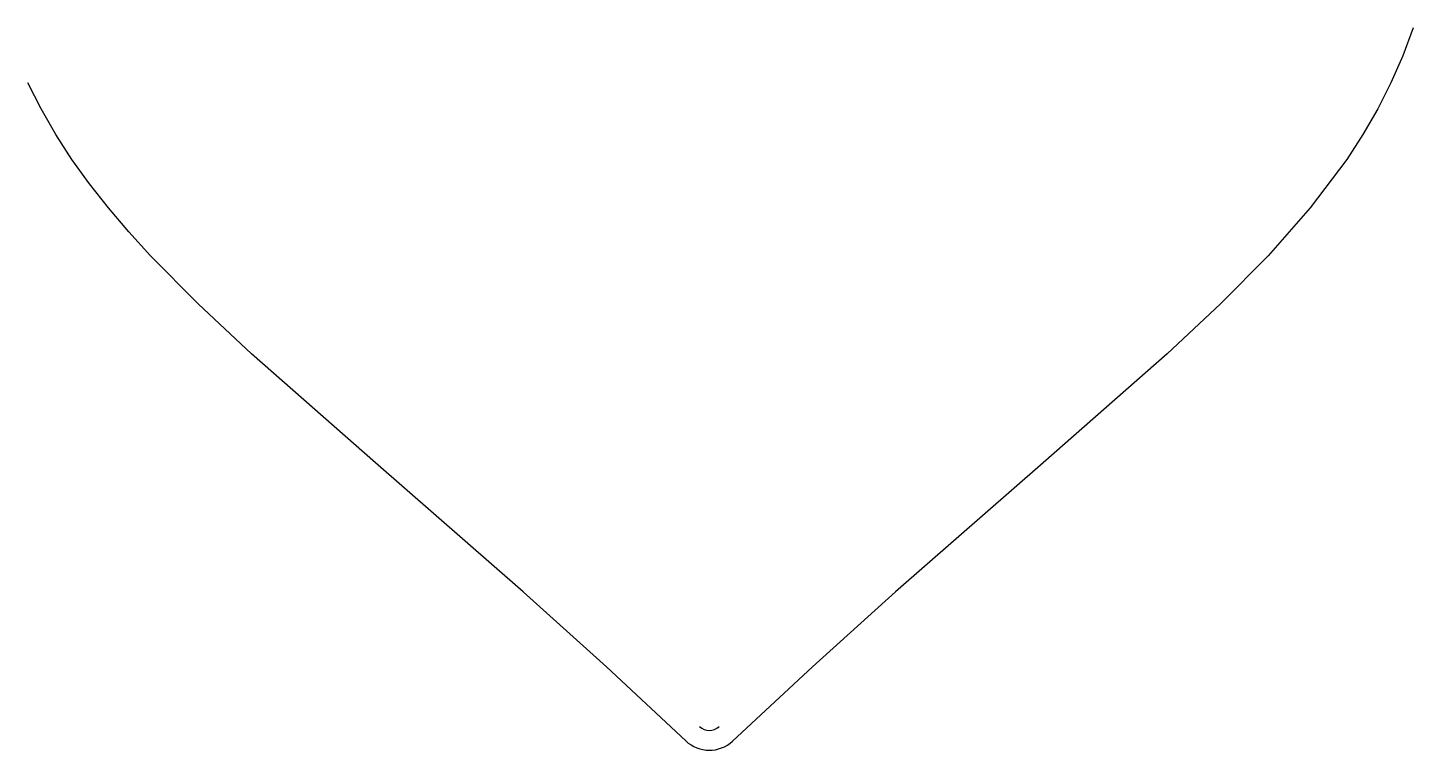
# Model space of a CAD drawing. Extents: x -9.6 to 9.6, y -15 to -5.
import ezdxf

# ---------------------------------------------------------------- set-up
doc = ezdxf.new("R2010")
doc.units = 0
doc.layers.add('MODELSKETCH_VISIBLE', color=7, linetype='CONTINUOUS')

msp = doc.modelspace()

# ---------------------------------------------------------------- linework, layer by layer
at = {"layer": 'MODELSKETCH_VISIBLE'}
for p, q in [((9.621, -4.998), (9.476, -5.387)), ((9.476, -5.387), (9.311, -5.763)), ((-9.451, -6.127), (-9.636, -5.763)), ((9.311, -5.763), (9.126, -6.127)), ((-9.247, -6.482), (-9.451, -6.127)), ((9.126, -6.127), (8.921, -6.482)), ((-9.022, -6.828), (-9.247, -6.482)), ((8.921, -6.482), (8.696, -6.83)), ((-8.778, -7.167), (-9.022, -6.828)), ((8.696, -6.83), (8.19, -7.502)), ((-8.515, -7.503), (-8.778, -7.167)), ((-8.232, -7.835), (-8.515, -7.503)), ((8.19, -7.502), (7.606, -8.167)), ((-7.929, -8.168), (-8.232, -7.835)), ((-7.268, -8.837), (-7.929, -8.168)), ((7.606, -8.167), (6.943, -8.837)), ((-6.526, -9.53), (-7.268, -8.837)), ((6.943, -8.837), (6.201, -9.53)), ((-4.804, -11.042), (-6.526, -9.53)), ((6.201, -9.53), (4.479, -11.042)), ((-2.749, -12.837), (-4.804, -11.042)), ((4.479, -11.042), (2.424, -12.837)), ((-1.594, -13.878), (-2.749, -12.837)), ((2.424, -12.837), (1.269, -13.878)), ((-0.49, -14.908), (-1.594, -13.878)), ((1.269, -13.878), (0.161, -14.911))]:
    msp.add_line(p, q, dxfattribs=at)
for radius, start, end in [(0.2, 227.0019, 313.0037), (0.475, 226.4815, 312.995)]:
    msp.add_arc((-0.163, -14.563), radius, start, end, dxfattribs=at)

doc.saveas('drawing.dxf')
